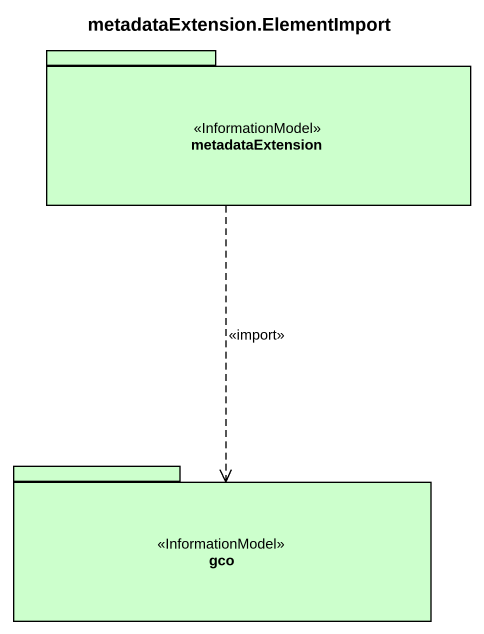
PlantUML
@startuml
title metadataExtension.ElementImport
package metadataExtension <<InformationModel>> #CCFFCC {
}
package gco <<InformationModel>> #CCFFCC {
}
metadataExtension ..> gco : <<import>>
@enduml
